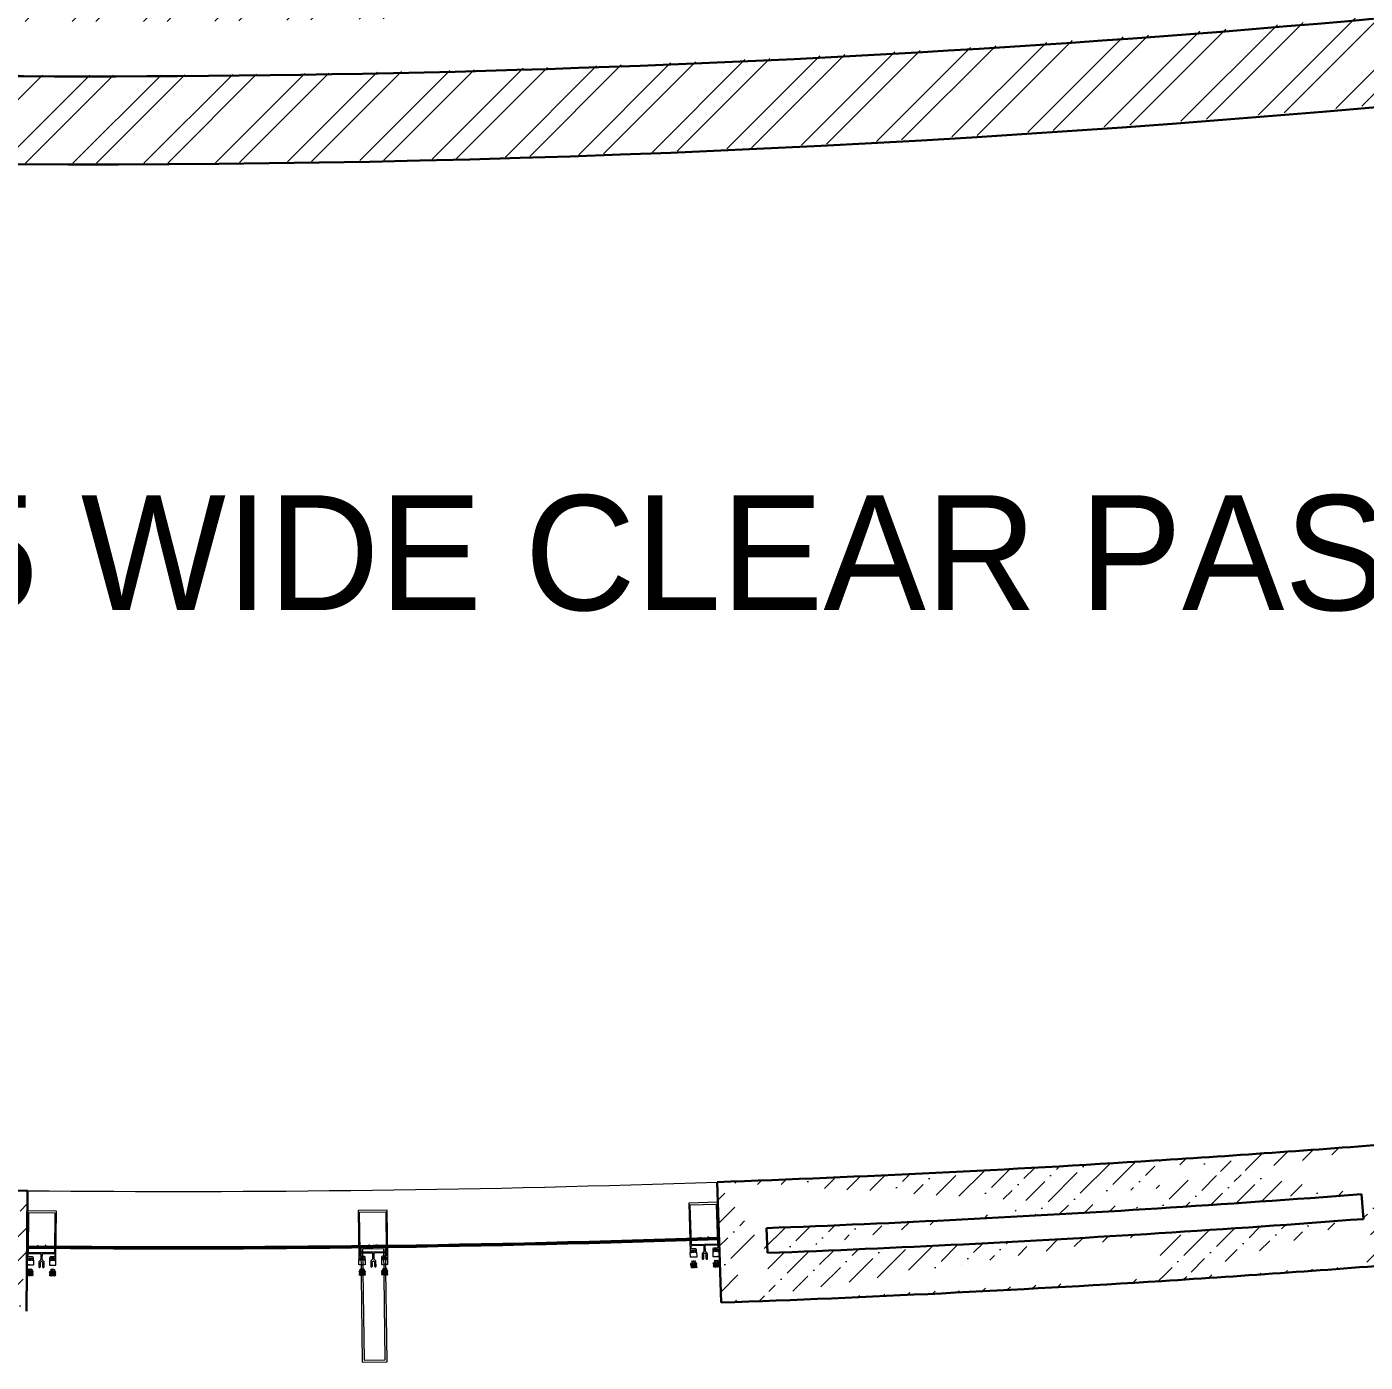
# Model space of a CAD drawing. Header units: millimetres. Extents: x 8275 to 147087, y -297470 to -191881.
# Drawn here: x 112303 to 115798, y -255686 to -252198 of the extents above; entities that cross this region are included whole.
import ezdxf

# ---------------------------------------------------------------- set-up
doc = ezdxf.new("R2010")
doc.units = ezdxf.units.MM
doc.header["$LTSCALE"] = 250
doc.header["$MEASUREMENT"] = 0
for name, color, linetype, lineweight in [('hatch', 9, 'Continuous', 0), ('text', 7, 'Continuous', 9), ('wall', 1, 'Continuous', 30), ('win', 4, 'Continuous', 20)]:
    doc.layers.add(name, color=color, linetype=linetype, lineweight=lineweight)
doc.styles.get("Standard").update_dxf_attribs({"font": 'GOTHIC.TTF', "height": 100})
pattern_1 = [(45, (-6686.724433277734, -321362.3453582716), (23.20194125768359, 85.07378461150648), [109.375, -21.875, 0, -21.875])]

msp = doc.modelspace()

# ---------------------------------------------------------------- hatches: boundary and pattern name
at = {"layer": 'hatch'}
h = msp.add_hatch(dxfattribs=at)
h.set_pattern_fill('ANSI32', color=256, scale=350, style=0)
h.set_pattern_definition([(45, (-6686.724433277734, -321362.3453582716), (-92.80776503073436, 92.80776503073437), []), (45, (-6624.852590027731, -321362.3453582716), (-92.80776503073436, 92.80776503073437), [])])
edge = h.paths.add_edge_path()
edge.add_line((117629.5288266889, -252194.0401685761), (117599.6284500561, -251965.991999372))
edge.add_arc((112433.8152781767, -214955.8903715943), 37368.88074621981, 262.12326937673834, 277.94592112654357, ccw=False)
edge.add_line((107312.699338296, -251972.2032586917), (107277.7050495697, -252193.584798186))
edge.add_arc((112455.1992891072, -215257.3078104233), 37297.38602525879, 262.0206294395069, 277.9792072770339)
edge = h.paths.add_edge_path()
edge.add_line((117571.6059567318, -251828.733762546), (117541.7064086166, -251600.6854847135))
edge.add_arc((112434.5317099039, -214945.959934801), 37008.81163375256, 262.13531328539574, 277.93206678409143, ccw=False)
edge.add_line((107370.4666389958, -251606.666195049), (107335.4595535933, -251828.1287087162))
edge.add_arc((112476.3429742176, -214946.7948216071), 37237.90369552072, 262.0646797399239, 277.8705910709365)
edge = h.paths.add_edge_path()
edge.add_line((127705.4790213192, -249342.9324330802), (127699.5722774738, -249103.2909695192))
edge.add_arc((112455.1308590728, -214644.6412441847), 37680.12121865258, 280.1248862717009, 293.8645078004673, ccw=False)
edge.add_line((119079.0823690244, -251737.9668088487), (119114.8944285437, -251965.2098358264))
edge.add_arc((112612.8051359882, -215281.8333143234), 37255.1644498682, 280.0512229649691, 293.8984144730426)
edge = h.paths.add_edge_path()
edge.add_line((119021.128470513, -251372.4620443592), (119057.1538925907, -251599.6678708942))
edge.add_arc((112451.9757196107, -214634.34957905), 37550.80738298663, 280.1310230807873, 293.9570873770894)
edge.add_line((127699.5679523274, -248950.1486549706), (127699.5608397927, -248698.3121126945))
edge.add_arc((112451.9883593358, -214634.442930897), 37320.71342004864, 280.13794037399134, 294.1141085776026, ccw=False)
h.paths.add_polyline_path([(128156.8052846882, -247451.033916359), (128156.8052846882, -248168.1257187141), (128161.887085225, -248165.933882045), (128161.8727216395, -247451.0339163589)])
h.paths.add_polyline_path([(127948.7091314672, -248257.8798867596), (127948.7107492816, -247451.0339163589), (127931.8384511294, -247451.0339163589), (127931.8662397289, -248265.144411894)])
h.paths.add_polyline_path([(98253.503828316, -243221.2437606225), (97937.00574477017, -243901.0879162582), (97728.49585520662, -243804.017168646), (96826.03205373604, -245742.5272987234), (96256.40817154478, -246966.0910468734), (96464.9196887752, -247063.1625522359), (96972.65953579452, -245972.5272987234), (98253.50559399556, -243221.2445826261)])
h.paths.add_polyline_path([(126753.8316411702, -243429.6605102571), (126656.7966687437, -243221.2274664995), (126656.7599029643, -243221.2445826261), (127909.5805727346, -245912.3282089877), (128161.8418066548, -245912.3429560122), (128161.8417441407, -245909.2314670999), (126962.3431278234, -243332.684668256), (127089.2632657988, -243273.5976258806), (128317.7223430322, -245912.3520686851), (128531.8057498084, -245912.3645838583), (128531.8033261178, -245827.2435256402), (127297.7749210438, -243176.5260562646), (127753.7522249715, -242964.2480780883), (128531.8495605113, -242964.2480780883), (128531.8495605113, -242734.2480780883), (127702.8380457358, -242734.2480780883), (127200.7401172076, -242967.9972848935), (127297.7750896341, -243176.430328651)])
h = msp.add_hatch(dxfattribs=at)
h.set_pattern_fill('ANSI36', color=256, scale=350, style=0)
h.set_pattern_definition(pattern_1)
edge = h.paths.add_edge_path()
edge.add_line((115803.0529576996, -255436.2745492819), (115803.0679973229, -255436.4644087944))
edge.add_line((115788.0491361097, -255246.866993683), (115793.1820225162, -255311.6643162589))
edge.add_line((115902.803009205, -255112.5771947762), (115927.6776500233, -255426.5935195808))
edge.add_line((114241.1422960861, -255525.2693952742), (114241.1489276974, -255525.4600896503))
edge.add_line((114234.538793202, -255335.3832927534), (114236.7978863344, -255400.344328999))
edge.add_line((114105.276583977, -255214.9947832791), (114116.2244453877, -255529.8044790935))
edge.add_arc((112693.2095663105, -214610.4991466061), 40754.04132724503, 272.1674593080115, 273.6042961578805)
edge.add_arc((112693.2095663105, -214610.4991466061), 40629.04132724503, 271.9917225359794, 273.6042961578805)
edge.add_arc((112688.4116381798, -214534.2479559113), 40830.44331786402, 273.6042889509162, 274.3537899464323)
edge.add_arc((112688.4116381798, -214534.2479559113), 40705.44331786402, 273.6042889509162, 274.5291978784719)
edge.add_arc((112693.2095724843, -214610.499559762), 40819.04091451815, 272.1671794782266, 273.6042961301579)
edge.add_arc((112693.2095724843, -214610.499559762), 40944.04091451815, 271.9917225475281, 273.6042961301579)
edge.add_arc((112688.4116380871, -214534.2479550812), 40895.44331869832, 273.6042889509723, 274.3540687440646)
edge.add_arc((112688.4116380871, -214534.2479550812), 41020.44331869832, 273.6042889509723, 274.5291978785095)
h = msp.add_hatch(dxfattribs=at)
h.set_pattern_fill('ANSI36', color=256, scale=350, style=0)
h.set_pattern_definition(pattern_1)
edge = h.paths.add_edge_path()
edge.add_line((112176.9751071655, -255551.2859272287), (112176.9732838781, -255551.4767281694))
edge.add_line((112178.7906662957, -255361.2937118425), (112178.1695539509, -255426.2910498264))
edge.add_line((112304.9775688206, -255237.6855503814), (112301.9675769885, -255552.6711693713))
edge.add_line((110008.8717312505, -255466.4377694526), (110008.8586437786, -255466.6280679763))
edge.add_line((110021.9079364939, -255276.8846913961), (110017.4481850662, -255341.7317534574))
edge.add_line((109905.7657679976, -255143.7940347246), (109884.153210348, -255458.0516542253))
edge.add_arc((112694.2818146646, -214597.3237669845), 40767.24492957115, 266.241452780299, 268.1071462531727)
edge.add_arc((112694.2818146646, -214597.3237669845), 40642.24492957115, 266.0657729327132, 268.1071462531727)
edge.add_arc((112693.2095663105, -214610.4991466061), 40754.04132724503, 268.1080438193237, 269.2767633922288)
edge.add_arc((112693.2095663105, -214610.4991466061), 40629.04132724503, 268.1080438193237, 269.4525001642692)
edge.add_arc((112694.2850613394, -214597.3002198287), 40832.2685710791, 266.2411707351404, 268.107149704997)
edge.add_arc((112694.2850613394, -214597.3002198287), 40957.2685710791, 266.0657706440779, 268.107149704997)
edge.add_arc((112693.2095724843, -214610.499559762), 40819.04091451815, 268.1080437916013, 269.2770432192972)
edge.add_arc((112693.2095724843, -214610.499559762), 40944.04091451815, 268.1080437916013, 269.4525001499957)
at = {"layer": 'hatch', "extrusion": (8.144937952588176e-05, -0.002687591763693897, 0.9999963851017215)}
h = msp.add_hatch(dxfattribs=at)
h.set_pattern_fill('AR-HBONE', color=256, scale=0.4111842104963488, style=0)
h.set_pattern_definition([(45, (-6685.803977832547, -321391.5576968957), (1.826024711421454e-16, 2.326009148470454), [4.934210525956186, -1.644736841985395]), (135, (-6684.640973258181, -321390.3946923214), (1.826024711421454e-16, 2.326009148470454), [4.934210525956186, -1.644736841985395])])
h.paths.add_polyline_path([(114041.8065134224, -255425.5365844589), (114041.8687912088, -255427.5915620372), (114047.3487314165, -255427.4254879525), (114047.2864536366, -255425.3705103624)], flags=16)
h.paths.add_polyline_path([(114106.0870728942, -255423.588509353), (114106.1493506713, -255425.6434869202), (114100.6694104609, -255425.8095610055), (114100.6071326744, -255423.7545834274)], flags=16)
edge = h.paths.add_edge_path()
edge.add_arc((114052.5135012718, -255439.4831807643), 0.6853070175936378, -178.26413571492378, 1.7358642850762749, ccw=False)
edge.add_arc((114051.1435162167, -255439.5246992859), 0.6853070175936378, -178.26413571492378, 1.7358642850762749, ccw=False)
edge.add_arc((114049.7735311633, -255439.5662178073), 0.6853070184712204, -178.26413579163, 1.735864208370117, ccw=False)
edge.add_arc((114048.4035461054, -255439.6077363282), 0.6853070185111105, -178.26413564155257, 1.7358643584474862, ccw=False)
edge.add_arc((114047.033561053, -255439.64925485), 0.6853070167758903, -178.2641354856388, 1.7358645143611966, ccw=False)
edge.add_arc((114045.6635760025, -255439.6907733709), 0.6853070175936378, -178.26413571492378, 1.7358642850762749, ccw=False)
edge.add_arc((114044.2935909473, -255439.7322918924), 0.6853070175936378, -178.26413571409, 1.735864285910111, ccw=False)
edge.add_arc((114042.923605893, -255439.7738104139), 0.6853070185310557, -178.26413564155257, 1.7358643584474862, ccw=False)
edge.add_arc((114041.5536208444, -255439.815328935), 0.6853070148412196, -178.26413578329232, 1.7358642167076823, ccw=False)
edge.add_arc((114040.1836357911, -255439.8568474562), 0.6853070203261109, -178.26413564572135, 1.7358643542785899, ccw=False)
edge.add_arc((114038.8136507322, -255439.8983659776), 0.6853070175936378, -178.26413571492378, 1.7358642850762749, ccw=False)
edge.add_arc((114037.4436656816, -255439.9398844986), 0.6853070149010547, -178.26413563154745, 1.73586436845261, ccw=False)
edge.add_line((114036.7586731568, -255439.9606437594), (114036.3888509909, -255427.7576361132))
edge.add_line((114036.3888509965, -255427.7576361225), (114040.22480915, -255427.6413842626))
edge.add_line((114040.2248091449, -255427.6413842629), (114040.1625313575, -255425.5864066751))
edge.add_line((114040.1625313594, -255425.5864066842), (114038.3815507886, -255425.6403807621))
edge.add_line((114038.38155079, -255425.6403807624), (114039.925201033, -255422.1654909056))
edge.add_line((114039.9252010325, -255422.1654909052), (114048.8514353952, -255421.894974057))
edge.add_line((114048.8514353943, -255421.8949740551), (114050.7114162694, -255425.2667140685))
edge.add_line((114050.7114162699, -255425.2667140701), (114048.9304356992, -255425.320688148))
edge.add_line((114048.9304357006, -255425.320688148), (114048.9927134833, -255427.3756657266))
edge.add_line((114048.9927134833, -255427.3756657259), (114052.8286716321, -255427.259413866))
edge.add_line((114052.8286716307, -255427.2594138672), (114053.1984958604, -255439.4624897947))
edge.add_arc((114096.2416973601, -255438.0725015487), 0.6853070175936378, 181.7358643551127, 361.7358643551126)
edge.add_arc((114097.6116824143, -255438.0309830273), 0.6853070175936378, 181.7358643551127, 361.7358643551126)
edge.add_arc((114098.9816674676, -255437.9894645061), 0.6853070184512753, 181.7358644318189, 361.7358644318188)
edge.add_arc((114100.3516525284, -255437.9479459849), 0.6853070185310557, 181.7358642817413, 361.7358642817417)
edge.add_arc((114101.7216375789, -255437.9064274637), 0.6853070167758903, 181.7358641258276, 361.735864125828)
edge.add_arc((114103.0916226304, -255437.8649089424), 0.6853070175936378, 181.7358643551127, 361.7358643551126)
edge.add_arc((114104.46160768, -255437.8233904204), 0.6853070176135829, 181.7358643542789, 361.7358643542788)
edge.add_arc((114105.8315927379, -255437.7818718996), 0.6853070185111105, 181.7358642817413, 361.7358642817417)
edge.add_arc((114107.2015777885, -255437.7403533786), 0.6853070148611647, 181.7358644234813, 361.7358644234812)
edge.add_arc((114108.5715628427, -255437.6988348572), 0.6853070203261109, 181.7358642859101, 361.7358642859105)
edge.add_arc((114109.9415479016, -255437.6573163355), 0.6853070175936378, 181.7358643551127, 361.7358643551126)
edge.add_arc((114111.3115329493, -255437.615797814), 0.6853070149209999, 181.7358642717361, 361.7358642717365)
edge.add_line((114111.9965254751, -255437.5950385536), (114111.6292908837, -255425.4774128372))
edge.add_line((114111.6292908827, -255425.477412836), (114107.7933327339, -255425.5936646958))
edge.add_line((114107.7933327344, -255425.5936646955), (114107.7310549517, -255423.5386871169))
edge.add_line((114107.7310549517, -255423.5386871168), (114109.5120355224, -255423.4847130389))
edge.add_line((114109.5120355238, -255423.4847130498), (114107.7607926733, -255420.1096776323))
edge.add_line((114107.7607926785, -255420.1096776319), (114098.8345583163, -255420.3801944989))
edge.add_line((114098.8345583139, -255420.3801944897), (114097.1821700411, -255423.8583797324))
edge.add_line((114097.182170043, -255423.8583797305), (114098.9631506137, -255423.8044056526))
edge.add_line((114098.9631506142, -255423.8044056647), (114099.0254283969, -255425.8593832433))
edge.add_line((114099.0254283932, -255425.8593832425), (114095.1894702443, -255425.9756351023))
edge.add_line((114095.1894702495, -255425.975635102), (114095.5567069112, -255438.0933291089))
at = {"layer": 'hatch', "extrusion": (-2.147334285424283e-05, -0.002688739925178158, 0.9999963851017214)}
h = msp.add_hatch(dxfattribs=at)
h.set_pattern_fill('AR-HBONE', color=256, scale=0.4111842104963488, angle=1.440776323027773e-20, style=0)
h.set_pattern_definition([(45, (-6686.967095084401, -321391.5678302599), (1.826017477069887e-16, 2.326009148470454), [4.934210525956186, -1.644736841985395]), (135, (-6685.804090510035, -321390.4048256855), (1.826017477069887e-16, 2.326009148470454), [4.934210525956186, -1.644736841985395])])
h.paths.add_polyline_path([(112308.8429238901, -255446.0760472687), (112308.8265049586, -255448.1319027569), (112314.3087862584, -255448.1756865872), (112314.3252051974, -255446.1198310874)], flags=16)
h.paths.add_polyline_path([(112373.1509447478, -255446.5896384718), (112373.1345258074, -255448.6454939487), (112367.6522445043, -255448.6017101189), (112367.6686634363, -255446.5458546308)], flags=16)
edge = h.paths.add_edge_path()
edge.add_arc((112319.0082823651, -255460.4222183389), 0.6853070175936378, 179.5424212351437, 359.5424212351437, ccw=False)
edge.add_arc((112317.637712037, -255460.4112723816), 0.6853070175936378, 179.5424212351437, 359.5424212351437, ccw=False)
edge.add_arc((112316.2671417103, -255460.4003264241), 0.6853070184712204, 179.5424211584375, 359.5424211584375, ccw=False)
edge.add_arc((112314.8965713794, -255460.3893804662), 0.6853070185111105, 179.5424213085149, 359.54242130851486, ccw=False)
edge.add_arc((112313.5260010541, -255460.3784345092), 0.6853070167758903, 179.5424214644286, 359.5424214644286, ccw=False)
edge.add_arc((112312.1554307307, -255460.3674885514), 0.6853070175936378, 179.5424212351437, 359.5424212351437, ccw=False)
edge.add_arc((112310.7848604017, -255460.356542594), 0.6853070175936378, 179.5424212359775, 359.5424212359775, ccw=False)
edge.add_arc((112309.414290075, -255460.3455966366), 0.6853070185310557, 179.5424213085149, 359.54242130851486, ccw=False)
edge.add_arc((112308.0437197525, -255460.3346506791), 0.6853070148412196, 179.5424211667751, 359.5424211667751, ccw=False)
edge.add_arc((112306.6731494253, -255460.3237047215), 0.6853070203261109, 179.542421304346, 359.5424213043461, ccw=False)
edge.add_arc((112305.3025790935, -255460.3127587639), 0.6853070175936378, 179.5424212351437, 359.5424212351437, ccw=False)
edge.add_arc((112303.9320087701, -255460.3018128063), 0.6853070149010547, 179.54242131852, 359.54242131852004, ccw=False)
edge.add_line((112303.2467236088, -255460.2963398277), (112303.3442236481, -255448.0881189176))
edge.add_line((112303.3442236528, -255448.0881189271), (112307.1818205712, -255448.118767608))
edge.add_line((112307.181820567, -255448.1187676081), (112307.1982394981, -255446.0629121104))
edge.add_line((112307.198239499, -255446.0629121195), (112305.4164980732, -255446.0486823748))
edge.add_line((112305.4164980741, -255446.0486823752), (112307.0920133221, -255442.6354193846))
edge.add_line((112307.0920133225, -255442.6354193842), (112316.0220610739, -255442.7067385526))
edge.add_line((112316.0220610721, -255442.7067385507), (112317.7516310124, -255446.1471959905))
edge.add_line((112317.7516310129, -255446.1471959921), (112315.9698895871, -255446.1329662474))
edge.add_line((112315.9698895894, -255446.1329662476), (112315.9534706541, -255448.1888217361))
edge.add_line((112315.9534706532, -255448.1888217353), (112319.791067567, -255448.219470416))
edge.add_line((112319.7910675656, -255448.2194704172), (112319.6935669754, -255460.4277596375))
edge.add_arc((112362.7584304994, -255460.6862017737), 0.6853070175936378, 179.5424213051801, 359.54242130518)
edge.add_arc((112364.1290008265, -255460.6971477311), 0.6853070175936378, 179.5424213051801, 359.54242130518)
edge.add_arc((112365.4995711537, -255460.7080936886), 0.6853070184512753, 179.5424213818863, 359.5424213818862)
edge.add_arc((112366.8701414874, -255460.7190396466), 0.6853070185310557, 179.5424212318087, 359.5424212318092)
edge.add_arc((112368.2407118108, -255460.729985604), 0.6853070167758903, 179.5424210758949, 359.5424210758954)
edge.add_arc((112369.6112821361, -255460.7409315615), 0.6853070175936378, 179.5424213051801, 359.54242130518)
edge.add_arc((112370.9818524586, -255460.7518775181), 0.6853070176135829, 179.5424213043463, 359.5424213043462)
edge.add_arc((112372.3524227895, -255460.7628234764), 0.6853070185111105, 179.5424212318087, 359.5424212318092)
edge.add_arc((112373.7229931134, -255460.773769434), 0.6853070148611647, 179.5424213735487, 359.5424213735486)
edge.add_arc((112375.0935634405, -255460.7847153915), 0.6853070203261109, 179.5424212359775, 359.542421235978)
edge.add_arc((112376.4641337728, -255460.7956613487), 0.6853070175936378, 179.5424213051801, 359.54242130518)
edge.add_arc((112377.8347040944, -255460.8066073059), 0.6853070149209999, 179.5424212218035, 359.542421221804)
edge.add_line((112378.5199892565, -255460.8120802849), (112378.6168071132, -255448.6892777809))
edge.add_line((112378.6168071118, -255448.6892777796), (112374.779210198, -255448.6586290988))
edge.add_line((112374.779210198, -255448.6586290986), (112374.7956291333, -255446.60277361))
edge.add_line((112374.7956291342, -255446.60277361), (112376.5773705601, -255446.6170033547))
edge.add_line((112376.5773705605, -255446.6170033655), (112374.9565850993, -255443.1774147158))
edge.add_line((112374.9565851048, -255443.1774147156), (112366.0265373534, -255443.1060955659))
edge.add_line((112366.0265373506, -255443.1060955566), (112364.2422376189, -255446.5184897388))
edge.add_line((112364.2422376212, -255446.5184897369), (112366.0239790471, -255446.5327194816))
edge.add_line((112366.0239790471, -255446.5327194937), (112366.0075601118, -255448.5885749822))
edge.add_line((112366.0075601086, -255448.5885749811), (112362.1699631948, -255448.5579263004))
edge.add_line((112362.1699631999, -255448.5579263003), (112362.0731447984, -255460.6807971239))
at = {"layer": 'hatch', "extrusion": (3.731549162425653e-05, -0.002688566726675223, 0.9999963851017214)}
h = msp.add_hatch(dxfattribs=at)
h.set_pattern_fill('AR-HBONE', color=256, scale=0.4111842104963532, angle=-1.66826732140058e-20, style=0)
h.set_pattern_definition([(45, (-6686.302738243976, -321391.5670795588), (1.82603148400592e-16, 2.326009148470459), [4.934210525956225, -1.644736841985413]), (135, (-6685.13973366961, -321390.4040749844), (1.82603148400592e-16, 2.326009148470459), [4.934210525956225, -1.644736841985413])])
h.paths.add_polyline_path([(113176.0049747558, -255445.0750649085), (113176.0335069126, -255447.1307879651), (113181.5154350618, -255447.0547022276), (113181.4869029125, -255444.9989791591)], flags=16)
h.paths.add_polyline_path([(113240.3088531032, -255444.1825672504), (113240.3373852506, -255446.238290296), (113234.8554570977, -255446.3143760341), (113234.8269249419, -255444.2586529775)], flags=16)
edge = h.paths.add_edge_path()
edge.add_arc((113186.48155377, -255459.1955616938), 0.6853070175936421, -179.2048214648703, 0.7951785351298213, ccw=False)
edge.add_arc((113185.1110717295, -255459.2145831285), 0.6853070175936421, -179.2048214648703, 0.7951785351298213, ccw=False)
edge.add_arc((113183.7405896908, -255459.233604563), 0.6853070184712248, -179.2048215415765, 0.7951784584234929, ccw=False)
edge.add_arc((113182.3701076465, -255459.2526259972), 0.6853070185111149, -179.20482139149908, 0.7951786085009758, ccw=False)
edge.add_arc((113180.9996256096, -255459.2716474321), 0.6853070167758947, -179.2048212355853, 0.7951787644146862, ccw=False)
edge.add_arc((113179.6291435737, -255459.2906688663), 0.6853070175936421, -179.2048214648703, 0.7951785351298213, ccw=False)
edge.add_arc((113178.2586615322, -255459.309690301), 0.6853070175936421, -179.2048214640365, 0.7951785359634869, ccw=False)
edge.add_arc((113176.8881794935, -255459.3287117356), 0.68530701853106, -179.20482139149908, 0.7951786085009758, ccw=False)
edge.add_arc((113175.5176974585, -255459.3477331699), 0.6853070148412239, -179.20482153323883, 0.7951784667611719, ccw=False)
edge.add_arc((113174.1472154189, -255459.3667546044), 0.6853070203261152, -179.20482139566786, 0.7951786043320794, ccw=False)
edge.add_arc((113172.7767333746, -255459.3857760389), 0.6853070175936421, -179.2048214648703, 0.7951785351298213, ccw=False)
edge.add_arc((113171.4062513387, -255459.4047974732), 0.685307014901059, -179.20482138149396, 0.7951786185060996, ccw=False)
edge.add_line((113170.7210103212, -255459.4143081906), (113170.5515787521, -255447.2068736939))
edge.add_line((113170.5515787568, -255447.2068737033), (113174.3889284701, -255447.1536136865))
edge.add_line((113174.3889284659, -255447.1536136867), (113174.3603963087, -255445.0978906204))
edge.add_line((113174.3603963101, -255445.0978906296), (113172.5787696581, -255445.1226184946))
edge.add_line((113172.5787696591, -255445.1226184949), (113174.1792602585, -255441.67353957))
edge.add_line((113174.1792602589, -255441.6735395696), (113183.1087327664, -255441.5496040792))
edge.add_line((113183.108732765, -255441.5496040773), (113184.9131080093, -255444.9514255823))
edge.add_line((113184.9131080093, -255444.9514255839), (113183.1314813573, -255444.9761534489))
edge.add_line((113183.1314813592, -255444.9761534489), (113183.1600135117, -255447.031876506))
edge.add_line((113183.1600135112, -255447.0318765051), (113186.9973632199, -255446.9786164883))
edge.add_line((113186.9973632185, -255446.9786164895), (113187.16679573, -255459.1861192921))
edge.add_arc((113230.2270160424, -255458.5029726501), 0.6853070175936421, 180.7951786051662, 360.7951786051661)
edge.add_arc((113231.597498082, -255458.4839512154), 0.6853070175936421, 180.7951786051662, 360.7951786051661)
edge.add_arc((113232.9679801216, -255458.464929781), 0.6853070184512796, 180.7951786818724, 360.7951786818723)
edge.add_arc((113234.3384621678, -255458.4459083468), 0.68530701853106, 180.7951785317948, 360.7951785317952)
edge.add_arc((113235.7089442037, -255458.4268869123), 0.6853070167758947, 180.7951783758811, 360.7951783758814)
edge.add_arc((113237.0794262406, -255458.4078654778), 0.6853070175936421, 180.7951786051662, 360.7951786051661)
edge.add_arc((113238.4499082765, -255458.3888440425), 0.6853070176135873, 180.7951786043324, 360.7951786043323)
edge.add_arc((113239.8203903189, -255458.3698226087), 0.6853070185111149, 180.7951785317948, 360.7951785317952)
edge.add_arc((113241.1908723557, -255458.3508011743), 0.6853070148611691, 180.7951786735348, 360.7951786735347)
edge.add_arc((113242.5613543954, -255458.3317797398), 0.6853070203261152, 180.7951785359636, 360.795178535964)
edge.add_arc((113243.9318364397, -255458.312758305), 0.6853070175936421, 180.7951786051662, 360.7951786051661)
edge.add_arc((113245.3023184737, -255458.2937368702), 0.6853070149210042, 180.7951785217897, 360.79517852179)
edge.add_line((113245.9875594921, -255458.2842261532), (113245.8193134059, -255446.1622045602))
edge.add_line((113245.8193134045, -255446.1622045589), (113241.9819636959, -255446.2154645758))
edge.add_line((113241.9819636954, -255446.2154645755), (113241.9534315429, -255444.1597415184))
edge.add_line((113241.9534315443, -255444.1597415183), (113243.7350581963, -255444.1350136533))
edge.add_line((113243.7350581972, -255444.1350136642), (113242.0394604242, -255440.7316823868))
edge.add_line((113242.0394604294, -255440.7316823866), (113233.1099879224, -255440.8556178958))
edge.add_line((113233.1099879196, -255440.8556178865), (113231.4007198437, -255444.3062065654))
edge.add_line((113231.400719846, -255444.3062065636), (113233.182346498, -255444.2814786986))
edge.add_line((113233.182346498, -255444.2814787107), (113233.2108786506, -255446.3372017678))
edge.add_line((113233.2108786473, -255446.3372017668), (113229.3735289387, -255446.3904617837))
edge.add_line((113229.3735289447, -255446.3904617834), (113229.5417759799, -255458.5125516917))

# ---------------------------------------------------------------- linework, layer by layer
at = {"layer": 'wall'}
for p, q in [((114105.2765839766, -255214.9947846937, -11300.6378476528), (114116.2244453873, -255529.8044805081, -11300.6378476528)), ((112304.9775688201, -255237.685551796, -11300.6378476528), (112301.967576988, -255552.6711707858, -11300.6378476528)), ((115788.0491361092, -255246.8669950976, -11300.6378476528), (115793.1820225162, -255311.6643176734, -11300.6378476528)), ((114234.5387932016, -255335.383294168, -11300.6378476528), (114236.7978863339, -255400.3443304136, -11300.6378476528)), ((114241.1422960856, -255525.2693966888, -11300.6378476528), (114241.148927697, -255525.4600910649, -11300.6378476528))]:
    msp.add_line(p, q, dxfattribs=at)
for centre, radius, start, end in [((112456.9985795254, -214647.6294052522, -11300.6378476528), 37910.11393724672, 242.7807844336711, 293.9103832607867), ((112456.9985795254, -214647.6294052522, -11300.6378476528), 37680.11393724672, 262.152494793349, 277.8412650928116), ((112688.4116381793, -214534.2479573259, -11300.6378476528), 40705.44331786402, 273.6042889491995, 274.5291978672799), ((112693.20956631, -214610.4991480206, -11300.6378476528), 40629.04132724503, 271.9917225390026, 273.6042961671916), ((112693.20956631, -214610.4991480206, -11300.6378476528), 40629.04132724503, 268.1080438147537, 269.452500165874), ((112688.4116381793, -214534.2479573259, -11300.6378476528), 40830.44331786402, 273.6042889491995, 274.3537899394542), ((112693.20956631, -214610.4991480206, -11300.6378476528), 40754.04132724503, 272.1674592965952, 273.6042961671916), ((112688.4116380867, -214534.2479564958, -11300.6378476528), 40895.44331869832, 273.6042889491995, 274.3540687541241), ((112693.2095724838, -214610.4995611766, -11300.6378476528), 40819.04091451815, 272.167179485563, 273.6042961404582), ((112688.4116380867, -214534.2479564958, -11300.6378476528), 41020.44331869832, 273.6042889491995, 274.5291978672799), ((112693.2095724838, -214610.4995611766, -11300.6378476528), 40944.04091451815, 271.9917225390026, 273.6042961404582)]:
    msp.add_arc(centre, radius, start, end, dxfattribs=at)
at = {"layer": 'win', "extrusion": (8.144937952602087e-05, -0.002687591763693879, 0.9999963851017215)}
for p, q in [((114060.9366145814, -255358.1758170641, -11300.6378476528), (114062.3481178605, -255359.5042788038, -11300.6378476528)), ((114062.514190746, -255364.9841992169, -11300.6378476528), (114061.1857239082, -255366.3956976988, -11300.6378476528)), ((114062.3481178605, -255359.5042788038, -11300.6378476528), (114062.514190746, -255364.9841992169, -11300.6378476528)), ((114082.8563755015, -255357.511523122, -11300.6378476528), (114081.5279086651, -255358.9230215931, -11300.6378476528)), ((114081.5279086651, -255358.9230215931, -11300.6378476528), (114081.6939815502, -255364.4029420182, -11300.6378476528)), ((114081.6939815502, -255364.4029420182, -11300.6378476528), (114083.1054848349, -255365.7314037572, -11300.6378476528))]:
    msp.add_line(p, q, dxfattribs=at)
at = {"layer": 'win', "extrusion": (-2.147334285410323e-05, -0.002688739925178152, 0.9999963851017215)}
for p, q in [((112331.8872842034, -255386.5304372829, -11300.6378476528), (112330.5057679969, -255387.8900567423, -11300.6378476528)), ((112330.5714432681, -255379.6666645065, -11300.6378476528), (112331.9310677163, -255381.0481758024, -11300.6378476528)), ((112331.9310677163, -255381.0481758024, -11300.6378476528), (112331.8872842034, -255386.5304372829, -11300.6378476528)), ((112351.1190522867, -255381.2014186414, -11300.6378476528), (112351.0752687729, -255386.683680134, -11300.6378476528)), ((112351.0752687729, -255386.683680134, -11300.6378476528), (112352.4348932272, -255388.0651914295, -11300.6378476528)), ((112352.5005684914, -255379.8417991928, -11300.6378476528), (112351.1190522867, -255381.2014186414, -11300.6378476528))]:
    msp.add_line(p, q, dxfattribs=at)
at = {"layer": 'win', "extrusion": (3.731549162439606e-05, -0.002688566726675233, 0.9999963851017215)}
for p, q in [((113196.2564050294, -255378.2244425811, -11300.6378476528), (113197.6459083664, -255379.5758983066, -11300.6378476528)), ((113197.7219935544, -255385.0578066405, -11300.6378476528), (113196.3705328107, -255386.447305097, -11300.6378476528)), ((113197.6459083664, -255379.5758983066, -11300.6378476528), (113197.7219935544, -255385.0578066405, -11300.6378476528)), ((113218.1841176609, -255377.9201007286, -11300.6378476528), (113216.8326569186, -255379.3095991742, -11300.6378476528)), ((113216.8326569186, -255379.3095991742, -11300.6378476528), (113216.9087421061, -255384.7915075202, -11300.6378476528)), ((113216.9087421061, -255384.7915075202, -11300.6378476528), (113218.2982454491, -255386.1429632452, -11300.6378476528))]:
    msp.add_line(p, q, dxfattribs=at)
at = {"layer": 'win', "extrusion": (8.144937952602087e-05, -0.002687591763693879, 0.9999963851017215), "elevation": -10437.45083400648}
msp.add_lwpolyline([(114077.0313670387, -255435.850385813), (114077.5959684598, -255436.3817724216), (114077.0645818542, -255436.946373851), (114077.1476188983, -255439.6863439615), (114077.7122203277, -255440.2177305692), (114077.180833713, -255440.7823320007), (114077.2638707525, -255443.5223021119), (114077.8343740134, -255444.0592433537, 0.9606708062894292), (114081.3862814739, -255443.8087420592), (114081.0044332935, -255431.2089124235, 0.1989123673796638), (114080.2293220434, -255429.4870950196), (114076.7773709066, -255426.238217975, -0.1989123673796519), (114076.0022596661, -255424.5164005635), (114075.5243077908, -255408.7454410087), (114105.9379759687, -255407.8237298361, -0.414213562373095), (114108.4786823972, -255410.2149695897), (114108.599086106, -255414.1879262555, -0.414213562373095), (114106.2078463559, -255416.7286326828), (114097.439942018, -255416.9943512267, 0.414213562373095), (114095.0487022506, -255419.5350576544), (114095.2438393165, -255425.9739873975), (114099.0797974672, -255425.8577355492), (114099.0175196678, -255423.8027579604), (114097.236539094, -255423.8567320495), (114097.1327427938, -255420.4317694124), (114109.4626082792, -255420.05810272), (114109.5664045841, -255423.483065347), (114107.7854240049, -255423.5370394362), (114107.8477017966, -255425.5920170016), (114111.6836599408, -255425.475765142), (114107.7848319041, -255296.8251254814), (114032.4356539973, -255299.1086441532), (114036.3344820345, -255427.759283825), (114040.1704401834, -255427.6430319649), (114040.1081623933, -255425.5880543759), (114038.3271818269, -255425.642028465), (114038.2233855322, -255422.2170658269), (114050.5532509981, -255421.8433991355), (114050.657047303, -255425.2683617725), (114048.8760667332, -255425.3223358512), (114048.9383445165, -255427.3773134296), (114052.7743026724, -255427.261061558), (114052.5791656115, -255420.8221318143, 0.414213562373095), (114050.038459183, -255418.4308920548), (114041.2705548445, -255418.6966105999, -0.414213562373095), (114038.7298484043, -255416.3053708409), (114038.6094447, -255412.3324141873, -0.414213562373095), (114041.0006844572, -255409.7917077455), (114071.4143526343, -255408.8699965734), (114071.8923045034, -255424.640956127, -0.1989123673796519), (114071.2228821525, -255426.4065513154), (114067.9740051171, -255429.8585024485, 0.1989123673796638), (114067.3045827573, -255431.6240976428), (114067.6864309384, -255444.2239272724, 0.9606708062894292), (114071.2469893071, -255444.2588794537), (114071.7839305449, -255443.6883761861), (114071.7008935061, -255440.948406086), (114071.1362920765, -255440.4170194717), (114071.66767868, -255439.8524180356), (114071.5846416434, -255437.1124479365), (114071.0200402166, -255436.581061323), (114071.5514268334, -255436.0164598873), (114071.4683897929, -255433.2764897902), (114070.9037883573, -255432.7451031726), (114074.0921080219, -255429.3574945955), (114077.4797166083, -255432.5458142721), (114076.9483300009, -255433.1104157036)], format="xyb", close=True, dxfattribs=at)
at = {"layer": 'win', "extrusion": (-2.147334285410323e-05, -0.002688739925178152, 0.9999963851017215), "elevation": -10436.39364225654}
msp.add_lwpolyline([(112343.6472235694, -255457.7304685035), (112344.1910733113, -255458.2830750125), (112343.6384668036, -255458.8269247602), (112343.6165748894, -255461.5680654169), (112344.1604246365, -255462.1206719257), (112343.6078181226, -255462.6645216745), (112343.5859262046, -255465.4056623325), (112344.1354608601, -255465.9640452882, 0.9606708062894292), (112347.6943534008, -255465.8496712977), (112347.7950239861, -255453.2444588714, 0.1989123673796638), (112347.0863805523, -255451.4942368544), (112343.7613043951, -255448.115622163, -0.1989123673796519), (112343.0526609708, -255446.3654001385), (112343.1786683674, -255430.5877030507), (112373.6053296099, -255430.8307033071, -0.414213562373095), (112376.0526534677, -255433.3174326139), (112376.0209101876, -255437.2920865721, -0.414213562373095), (112373.5341808862, -255439.7394104293), (112364.7625307997, -255439.6693563089, 0.414213562373095), (112362.2758014761, -255442.1166801663), (112362.2243554928, -255448.5583606944), (112366.0619524096, -255448.5890093866), (112366.078371328, -255446.5331538874), (112364.2966298978, -255446.5189241538), (112364.3239947947, -255443.0924983337), (112376.6591277403, -255443.1910119506), (112376.6317628473, -255446.6174377611), (112374.8500214135, -255446.6032080272), (112374.833602487, -255448.659063503), (112378.6711993959, -255448.689712184), (112379.6991322069, -255319.9841128524), (112304.3177642735, -255319.382085191), (112303.2898314639, -255448.0876845336), (112307.1274283778, -255448.1183332142), (112307.1438473069, -255446.062477715), (112305.3621058836, -255446.0482479821), (112305.3894707845, -255442.6218221609), (112317.7246037104, -255442.7203357786), (112317.6972388194, -255446.1467615984), (112315.9154973923, -255446.1325318548), (112315.8990784573, -255448.188387343), (112319.736675379, -255448.2190360123), (112319.7881213667, -255441.7773554839, 0.414213562373095), (112317.3407975104, -255439.2906261707), (112308.5691474234, -255439.2205720518, -0.414213562373095), (112306.121823553, -255436.7338427392), (112306.1535668377, -255432.7591887937, -0.414213562373095), (112308.6402961483, -255430.3118649221), (112339.066957391, -255430.554865179), (112338.9409499896, -255446.3325622659, -0.1989123673796519), (112338.2044427001, -255448.071242703), (112334.8258280144, -255451.3963188598, 0.1989123673796638), (112334.0893207174, -255453.1349993029), (112333.9886501336, -255465.740211723, 0.9606708062894292), (112337.5452619501, -255465.9114131577), (112338.103644904, -255465.3618784915), (112338.125536824, -255462.620737845), (112337.5816870751, -255462.0681313299), (112338.1342935789, -255461.5242815758), (112338.156185501, -255458.7831409304), (112337.6123357556, -255458.2305344163), (112338.1649422732, -255457.6866846629), (112338.1868341898, -255454.9455440195), (112337.6429844358, -255454.3929375009), (112340.9586235056, -255451.1298390169), (112344.2217219986, -255454.4454780986), (112343.6691154901, -255454.9893278477)], format="xyb", close=True, dxfattribs=at)
at = {"layer": 'win', "extrusion": (-2.147334285410323e-05, -0.002688739925178152, 0.9999963851017215), "elevation": -10436.39364225655}
for points in [[(112307.015121095, -255324.8862584158), (112306.1951614748, -255427.5510215458), (112376.0942481124, -255428.109265379), (112376.9142077243, -255325.444502238)], [(112308.842923935, -255446.0760472751), (112308.8265050118, -255448.1319027632), (112314.3087863065, -255448.175686592), (112314.3252052405, -255446.1198310941)], [(112373.150944789, -255446.5896384791), (112373.1345258586, -255448.6454939552), (112367.652244557, -255448.6017101248), (112367.6686634821, -255446.5458546384)]]:
    msp.add_lwpolyline(points, close=True, dxfattribs=at)
at = {"layer": 'win', "extrusion": (3.731549162439606e-05, -0.002688566726675233, 0.9999963851017215), "elevation": -10436.84240646955}
msp.add_lwpolyline([(113211.0557559622, -255455.9657741405), (113211.6115573442, -255456.5063583779), (113211.0709731083, -255457.0621597671), (113211.1090159789, -255459.8031238487), (113211.6648173665, -255460.3437080858), (113211.1242331247, -255460.8995094761), (113211.1622759906, -255463.6404735587), (113211.7238872207, -255464.1867085734, 0.9606708062894292), (113215.2794285402, -255463.994553862), (113215.1044873361, -255451.3901534221, 0.1989123673796638), (113214.3577481843, -255449.6558428193), (113210.9596001559, -255446.3507318295, -0.1989123673796519), (113210.2128610151, -255444.6164212193), (113209.9938905406, -255428.8397404785), (113240.4185917979, -255428.4174646327, -0.414213562373095), (113242.9196980452, -255430.8500937166), (113242.9748602009, -255434.8244916404, -0.414213562373095), (113240.5422311216, -255437.3255978857), (113231.7711460759, -255437.4473350739, 0.414213562373095), (113229.3385169764, -255439.9484413193), (113229.4279177355, -255446.3897068953), (113233.2652674471, -255446.3364468899), (113233.2367352777, -255444.2807238224), (113231.4551086224, -255444.3054516986), (113231.4075550373, -255440.8792465977), (113243.7418933934, -255440.7080536865), (113243.7894469818, -255444.1342587774), (113242.0078203219, -255444.1589866536), (113242.0363524817, -255446.214709698), (113245.8737021864, -255446.1614496815), (113244.0874990998, -255317.4641403711), (113168.7109869841, -255318.510319269), (113170.4971900739, -255447.2076285903), (113174.3345397822, -255447.1543685732), (113174.3060076237, -255445.0986455055), (113172.5243809753, -255445.123373382), (113172.4768273943, -255441.69716828), (113184.8111657328, -255441.5259753698), (113184.8587193234, -255444.9521804706), (113183.0770926698, -255444.9769083366), (113183.1056248218, -255447.0326313936), (113186.9429745385, -255446.9793713651), (113186.8535737843, -255440.5381057883, 0.414213562373095), (113184.3524675386, -255438.1054766985), (113175.5813824931, -255438.2272138885, -0.414213562373095), (113173.080276235, -255435.794584799), (113173.0251140829, -255431.8201868874, -0.414213562373095), (113175.4577431704, -255429.3190806278), (113205.8824444284, -255428.8968047827), (113206.1014148968, -255444.6734855224, -0.1989123673796519), (113205.4030964137, -255446.4278526306), (113202.097985432, -255449.8260006592, 0.1989123673796638), (113201.3996669423, -255451.5803677733), (113201.5746081504, -255464.1847682075, 0.9606708062894292), (113205.1341128298, -255464.2781705255), (113205.6803478408, -255463.7165592859), (113205.6423049741, -255460.9755952145), (113205.0865035873, -255460.4350109716), (113205.6270878172, -255459.8792095757), (113205.5890449553, -255457.1382455053), (113205.033243571, -255456.597661263), (113205.5738278146, -255456.0418598677), (113205.5357849475, -255453.3008957996), (113204.979983551, -255452.7603115528), (113208.2234889906, -255449.4255032185), (113211.5582973344, -255452.6690086692), (113211.0177130972, -255453.22481006)], format="xyb", close=True, dxfattribs=at)
at = {"layer": 'win', "extrusion": (3.731549162439606e-05, -0.002688566726675233, 0.9999963851017215), "elevation": -10436.84240646956}
for points in [[(113171.5280367981, -255323.9542045591), (113172.9528326302, -255426.6123551328), (113242.8474165992, -255425.6422619745), (113241.4226207576, -255322.9841113902)], [(113176.0049748046, -255445.0750649139), (113176.0335069684, -255447.1307879706), (113181.5154351119, -255447.0547022316), (113181.4869029583, -255444.9989791648)], [(113240.3088531467, -255444.1825672569), (113240.3373853052, -255446.2382903019), (113234.8554571529, -255446.3143760391), (113234.8269249897, -255444.2586529841)]]:
    msp.add_lwpolyline(points, close=True, dxfattribs=at)
at = {"layer": 'win', "extrusion": (8.144937952602087e-05, -0.002687591763693879, 0.9999963851017215), "elevation": -10437.45083400645}
for points in [[(114035.341698188, -255304.5055473275), (114038.4516743186, -255407.1264709776), (114108.3209120215, -255405.0090263927), (114105.2109358844, -255302.3881027317)], [(114041.8065134691, -255425.5365844642), (114041.8687912654, -255427.5915620421), (114047.3487314656, -255427.4254879561), (114047.2864536795, -255425.370510368)], [(114106.087072936, -255423.5885093592), (114106.149350724, -255425.6434869255), (114100.6694105145, -255425.80956101), (114100.6071327208, -255423.7545834337)]]:
    msp.add_lwpolyline(points, close=True, dxfattribs=at)
at = {"layer": 'win', "elevation": -11300.6378476528}
for points in [[(113243.979620378, -255684.7319083356), (113239.8162238472, -255384.7607995116), (113174.8224836015, -255385.6628687598), (113178.9858801318, -255685.6339775842)], [(113238.9107119553, -255679.8017797974), (113234.8860953087, -255389.8297079341), (113179.8913920238, -255390.5929972979), (113183.9160086708, -255680.5650691612)]]:
    msp.add_lwpolyline(points, close=True, dxfattribs=at)
at = {"layer": 'win', "extrusion": (8.144937952602087e-05, -0.002687591763693879, 0.9999963851017215)}
for points, elevation in [([(114053.1984938407, -255439.4624215094, -0.9999999999999999), (114051.8285087844, -255439.5039400308, -0.9999999999999999), (114050.4585237336, -255439.5454585519, -0.9999999999999999), (114049.088538676, -255439.5869770732, -0.9999999999999999), (114047.7185536271, -255439.6284955949, -0.9999999999999999), (114046.3485685711, -255439.6700141231, -0.9999999999999999), (114044.978583518, -255439.7115326391, -0.9999999999999999), (114043.6085984618, -255439.753051159, -0.9999999999999999), (114042.2386134119, -255439.7945696798, -0.9999999999999999), (114040.8686283656, -255439.8360882013, -0.9999999999999999), (114039.4986433033, -255439.8776067221, -0.9999999999999999), (114038.1286582522, -255439.9191252446, -0.9999999999999999), (114036.758673203, -255439.9606437652), (114036.3888510434, -255427.757636127), (114040.1704401821, -255427.6430319606), (114040.1081623966, -255425.5880543804), (114038.3815508377, -255425.6403807661), (114039.9252010862, -255422.1654909092), (114048.851435444, -255421.8949740601), (114050.7114163171, -255425.2667140744), (114048.8760667366, -255425.3223358493), (114048.9383445144, -255427.3773134291), (114052.8286716765, -255427.2594138721), (114053.1984959035, -255439.4624898077)], -10437.45083400646), ([(114095.5567048796, -255438.0932608127, 0.9999999999999999), (114096.9266899341, -255438.0517422914, 0.9999999999999999), (114098.2966749884, -255438.0102237711, 0.9999999999999999), (114099.6666600435, -255437.9687052498, 0.9999999999999999), (114101.0366451066, -255437.9271867284, 0.9999999999999999), (114102.4066301503, -255437.8856682072, 0.9999999999999999), (114103.7766151971, -255437.8441496847, 0.9999999999999999), (114105.1466002582, -255437.802631165, 0.9999999999999999), (114106.5165853061, -255437.7611126446, 0.9999999999999999), (114107.8865703635, -255437.7195941231, 0.9999999999999999), (114109.2565554178, -255437.6780756013, 0.9999999999999999), (114110.6265404712, -255437.6365570782, 0.9999999999999999), (114111.996525517, -255437.5950385571), (114111.6292909295, -255425.4774128402), (114107.793332783, -255425.5936646996), (114107.7310549963, -255423.5386871213), (114109.5120355668, -255423.4847130542), (114107.7607927288, -255420.1096776371), (114098.8345583562, -255420.3801944933), (114097.1821700876, -255423.8583797341), (114098.9631506589, -255423.8044056687), (114099.0254284458, -255425.8593832478), (114095.1894702995, -255425.9756351066), (114095.5567069549, -255438.0933291046)], -10437.45083400645)]:
    msp.add_lwpolyline(points, format="xyb", dxfattribs=dict(at, elevation=elevation))
at = {"layer": 'win', "extrusion": (-2.147334285410323e-05, -0.002688739925178152, 0.9999963851017215)}
for points, elevation in [([(112319.6935675727, -255460.4276913244, -0.9999999999999999), (112318.3229972428, -255460.4167453668, -0.9999999999999999), (112316.9524269175, -255460.4057994092, -0.9999999999999999), (112315.5818565893, -255460.3948534516, -0.9999999999999999), (112314.2112862651, -255460.3839074944, -0.9999999999999999), (112312.8407159362, -255460.3729615439, -0.9999999999999999), (112311.4701456101, -255460.3620155809, -0.9999999999999999), (112310.0995752801, -255460.351069622, -0.9999999999999999), (112308.7290049577, -255460.340123664, -0.9999999999999999), (112307.358434639, -255460.3291777073, -0.9999999999999999), (112305.9878643019, -255460.3182317489, -0.9999999999999999), (112304.6172939791, -255460.3072857927, -0.9999999999999999), (112303.2467236562, -255460.2963398345), (112303.3442237003, -255448.0881189327), (112307.1274283774, -255448.1183332097), (112307.1438473109, -255446.0624777197), (112305.4164981221, -255446.0486823801), (112307.0920133767, -255442.6354193895), (112316.0220611247, -255442.7067385567), (112317.7516310595, -255446.1471959974), (112315.9154973966, -255446.132531853), (112315.8990784566, -255448.1883873424), (112319.7910676107, -255448.2194704232), (112319.69356702, -255460.4277596515)], -10436.39364225657), ([(112362.0731453824, -255460.6807287993, 0.9999999999999999), (112363.4437157089, -255460.6916747569, 0.9999999999999999), (112364.814286037, -255460.7026207152, 0.9999999999999999), (112366.1848563657, -255460.7135666729, 0.9999999999999999), (112367.5554267035, -255460.7245126306, 0.9999999999999999), (112368.9259970184, -255460.7354585878, 0.9999999999999999), (112370.2965673381, -255460.7464045438, 0.9999999999999999), (112371.6671376749, -255460.7573505033, 0.9999999999999999), (112373.037707994, -255460.7682964616, 0.9999999999999999), (112374.408278324, -255460.7792424189, 0.9999999999999999), (112375.7788486526, -255460.790188376, 0.9999999999999999), (112377.1494189797, -255460.8011343319, 0.9999999999999999), (112378.5199892974, -255460.8120802894), (112378.6168071583, -255448.6892777849), (112374.7792102478, -255448.6586291039), (112374.7956291786, -255446.6027736153), (112376.5773706034, -255446.6170033709), (112374.9565851555, -255443.1774147222), (112366.0265373949, -255443.1060955611), (112364.242237665, -255446.5184897415), (112366.023979092, -255446.5327194984), (112366.0075601608, -255448.5885749877), (112362.1699632483, -255448.557926306), (112362.0731448438, -255460.6807971206)], -10436.39364225655)]:
    msp.add_lwpolyline(points, format="xyb", dxfattribs=dict(at, elevation=elevation))
at = {"layer": 'win', "extrusion": (3.731549162439606e-05, -0.002688566726675233, 0.9999963851017215)}
for points, elevation in [([(113187.1667948342, -255459.1860509826, -0.9999999999999999), (113185.7963127925, -255459.205072417, -0.9999999999999999), (113184.4258307556, -255459.2240938514, -0.9999999999999999), (113183.0553487136, -255459.2431152858, -0.9999999999999999), (113181.6848666778, -255459.2621367206, -0.9999999999999999), (113180.3143846355, -255459.2811581622, -0.9999999999999999), (113178.9439025967, -255459.3001795912, -0.9999999999999999), (113177.5734205543, -255459.3192010244, -0.9999999999999999), (113176.2029385197, -255459.3382224583, -0.9999999999999999), (113174.8324564896, -255459.3572438933, -0.9999999999999999), (113173.4619744399, -255459.3762653272, -0.9999999999999999), (113172.091492405, -255459.3952867628, -0.9999999999999999), (113170.7210103695, -255459.4143081967), (113170.5515788067, -255447.2068737082), (113174.3345397813, -255447.1543685689), (113174.306007626, -255445.0986455102), (113172.5787697088, -255445.1226184987), (113174.179260314, -255441.6735395741), (113183.1087328174, -255441.5496040826), (113184.9131080569, -255444.9514255883), (113183.0770926726, -255444.9769083348), (113183.1056248204, -255447.0326313929), (113186.9973632664, -255446.9786164948), (113187.1667957753, -255459.1861193053)], -10436.84240646958), ([(113229.5417750721, -255458.5124833706, 0.9999999999999999), (113230.912257111, -255458.4934619363, 0.9999999999999999), (113232.2827391512, -255458.4744405026, 0.9999999999999999), (113233.6532211933, -255458.4554190683, 0.9999999999999999), (113235.0237032422, -255458.436397634, 0.9999999999999999), (113236.3941852707, -255458.4173761994, 0.9999999999999999), (113237.7646673022, -255458.3983547635, 0.9999999999999999), (113239.1351493512, -255458.3793333307, 0.9999999999999999), (113240.5056313836, -255458.3603118972, 0.9999999999999999), (113241.8761134272, -255458.3412904623, 0.9999999999999999), (113243.2465954663, -255458.3222690272, 0.9999999999999999), (113244.6170775062, -255458.3032475913, 0.9999999999999999), (113245.9875595372, -255458.2842261568), (113245.8193134525, -255446.1622045635), (113241.9819637476, -255446.21546458), (113241.9534315881, -255444.1597415229), (113243.7350582411, -255444.135013669), (113242.0394604803, -255440.7316823922), (113233.1099879648, -255440.8556178904), (113231.4007198915, -255444.3062065673), (113233.1823465446, -255444.2814787149), (113233.2108787019, -255446.3372017725), (113229.3735289953, -255446.3904617883), (113229.5417760275, -255458.5125516875)], -10436.84240646956)]:
    msp.add_lwpolyline(points, format="xyb", dxfattribs=dict(at, elevation=elevation))
at = {"layer": 'win'}
for radius in [40629.04132724503, 40779.04132724503, 40778.04132724503, 40777.04132724503, 40776.04132724503, 40775.04132724503, 40774.04132724503, 40773.04132724503]:
    msp.add_arc((112693.20956631, -214610.4991480206, -11300.6378476528), radius, 269.452500165874, 271.9917225390026, dxfattribs=at)
at = {"layer": 'win', "extrusion": (8.144937952602087e-05, -0.002687591763693879, 0.9999963851017215)}
for centre, radius, start, end in [((114074.7300335028, -255450.4070968611, -10604.83842565924), 56.02831096297897, 80.45006657537097, 103.0216620653321), ((114074.8119947098, -255453.1115675484, -10604.83115044411), 59.50225788623588, 82.10830454167949, 101.3634240771597), ((114067.0564405306, -255415.4834700973, -10604.93291146378), 23.68932309987656, 92.31852821512159, 98.96772565026747), ((114066.3778658101, -255404.1059248633, -10604.96354504096), 11.84415585990497, 91.00548397967223, 104.657205323756), ((114067.435007399, -255411.3786348909, -10604.94391279065), 18.66373521831405, 93.19784771347216, 102.4972114381545), ((114071.063863533, -255431.0251282775, -10604.89081527593), 38.16461497224456, 96.5420450954958, 101.5677794811362), ((114074.838636888, -255453.9906783927, -10604.8287855745), 60.98800946245647, 82.68480998536941, 100.7869186419829), ((114080.6914046337, -255647.11423103, -10604.30926972275), 254.6448962107594, 90.92539976212859, 92.546328889155), ((114075.3685539883, -255471.4763354823, -10604.78174793508), 79.43733587598572, 89.3016764691148, 94.17005193182709), ((114074.8254287626, -255453.5548507474, -10604.82995798134), 61.98307333192854, 88.74762102534113, 94.72410762263176), ((114073.9631959214, -255425.1037865685, -10604.90649333208), 34.0854521669411, 87.12302838981716, 96.34870025792712), ((114078.2020210139, -255420.0461725862, -10604.91974093069), 27.34609378610929, 80.76503468242296, 87.76563495620393), ((114079.312011093, -255414.036246737, -10604.93580280758), 21.72982308732188, 81.36258633602633, 89.2938484576446), ((114080.2510300759, -255401.3010898638, -10604.96995335084), 9.462229877207651, 75.86073086734154, 93.01467129641917), ((114079.7248641541, -255407.0364276377, -10604.95458190481), 15.63818546316107, 79.59867683255354, 89.73224838102026)]:
    msp.add_arc(centre, radius, start, end, dxfattribs=at)
at = {"layer": 'win', "extrusion": (-2.147334285410323e-05, -0.002688739925178152, 0.9999963851017215)}
for centre, radius, start, end in [((112340.7888452292, -255472.3881970134, -10616.18975532656), 56.02831096297897, 78.25662350224913, 100.8282190157345), ((112340.7672369514, -255475.0938230814, -10616.18248011142), 59.50225788623588, 79.91486147431796, 99.16998102972963), ((112340.760213002, -255475.9733094923, -10616.18011524181), 60.98800946245647, 80.4913669269965, 98.59347560093205), ((112337.8671763111, -255452.8801125571, -10616.24214494323), 38.16461497224456, 94.34860206300144, 99.37433643463028), ((112334.992918167, -255433.1091252436, -10616.29524245799), 18.66373521831405, 91.00440466765959, 100.3037683927664), ((112334.2149028688, -255425.8012834501, -10616.31487470827), 11.84415585990497, 88.81204093690256, 102.4637622742728), ((112334.4575224588, -255437.1964637884, -10616.2842411311), 23.68932309987656, 90.12508514260814, 96.7742826072882), ((112339.2171872624, -255669.1793667082, -10615.66059939008), 254.6448962107594, 88.73195671213361, 90.35288582259044), ((112340.6205053612, -255493.46643665, -10616.13307760239), 79.43733587598572, 87.10823343933518, 91.9766088902431), ((112340.7636951822, -255475.5372956558, -10616.18128764864), 61.98307333192854, 86.55417796255527, 92.5306645725908), ((112340.9910145585, -255447.0740768588, -10616.25782299939), 34.0854521669411, 84.92958533656048, 94.15525718694296), ((112345.4203062286, -255442.1824030475, -10616.27107059802), 27.34609378610929, 78.57159164195228, 85.57219188460707), ((112346.7595036342, -255436.2193638062, -10616.28713247489), 21.72982308732188, 79.16914327024115, 87.10040541231933), ((112348.1852530271, -255423.529477443, -10616.32128301816), 9.462229877207651, 73.66728781829046, 90.82122824650531), ((112347.4399614448, -255429.2404747655, -10616.30591157213), 15.63818546316107, 77.40523376701063, 87.53880532351715)]:
    msp.add_arc(centre, radius, start, end, dxfattribs=at)
at = {"layer": 'win', "extrusion": (3.731549162439606e-05, -0.002688566726675233, 0.9999963851017215)}
for centre, radius, start, end in [((113208.5185227223, -255470.6824918217, -10609.60177738099), 56.02831096297897, 79.50938081036465, 102.0809763124803), ((113208.5560727041, -255473.3879436022, -10609.59450216586), 59.50225788623588, 81.16761879564189, 100.4227383486864), ((113201.4193165122, -255435.6375919561, -10609.69626318552), 23.68932309987656, 91.37784244876556, 98.02703990158044), ((113200.9276221141, -255424.2504397295, -10609.72689676271), 11.84415585990497, 90.06479824389292, 103.7165195504437), ((113201.8652227759, -255431.5395250278, -10609.70726451241), 18.66373521831405, 92.25716197592338, 101.5565256822481), ((113205.1710469513, -255451.2429467041, -10609.65416699767), 38.16461497224456, 95.60135934709635, 100.6270937264966), ((113208.5682786419, -255474.2673733595, -10609.59213729625), 60.98800946245647, 81.74412424083039, 99.84623289113354), ((113211.2496852746, -255667.4609848789, -10609.0726214445), 254.6448962107594, 89.98471402170392, 91.60564313899751), ((113208.8110565931, -255491.7593736695, -10609.54509965682), 79.43733587598572, 88.36099073105329, 93.22936618484404), ((113208.5622274219, -255473.8313876096, -10609.59330970308), 61.98307333192854, 87.80693527065924, 93.78342186486765), ((113208.167201182, -255445.3700023195, -10609.66984505383), 34.0854521669411, 86.18234261330566, 95.4080144999773), ((113212.488487493, -255440.3826601422, -10609.68309265243), 27.34609378610929, 79.82434892901877, 86.82494918528187), ((113213.6969948862, -255434.3917673401, -10609.69915452933), 21.72982308732188, 80.42190056786539, 88.35316270426276), ((113214.8449645377, -255421.6737430076, -10609.73330507259), 9.462229877207651, 74.92004509755337, 92.07398555292956), ((113214.2247106205, -255427.3996695731, -10609.71793362655), 15.63818546316107, 78.65799107363523, 88.79156260253343)]:
    msp.add_arc(centre, radius, start, end, dxfattribs=at)

# ---------------------------------------------------------------- texts
at = {"layer": 'text', "insert": (111440.0549580622, -253421.6416630964, -11300.6378476528), "char_height": 250, "width": 5273.551116314658, "attachment_point": 1}
msp.add_mtext('{\\H1.2x;2685 WIDE CLEAR PASSAGE}', dxfattribs=at)

doc.saveas('drawing.dxf')
